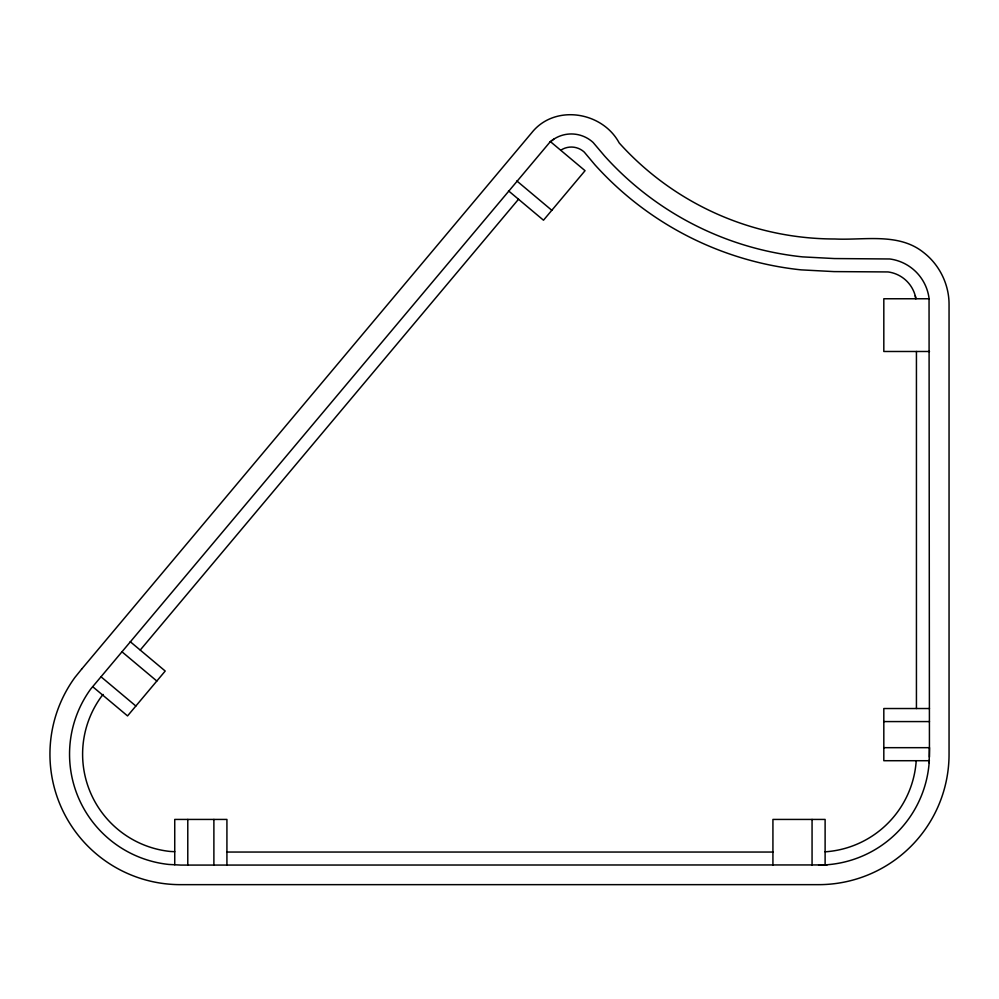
<?xml version="1.0" encoding="UTF-8"?>
<svg xmlns="http://www.w3.org/2000/svg" width="999" height="999" viewBox="0 0 999 999"><rect width="100%" height="100%" fill="white"/><g stroke="black" fill="none" stroke-linecap="round" stroke-linejoin="round"><path stroke-width="1.5" d="M929.145 762.899L929.482 747.677L883.815 747.677M929.445 757.092L929.045 298.264A45.617 45.617 0 0 0 889.772 258.978L834.377 258.554L802.509 256.88A309.852 309.852 0 0 1 604.632 156.056L593.094 142.445A32.168 32.168 0 0 0 549.974 142.07L90.722 689.023A110.864 110.864 0 0 0 168.819 864.447L180.919 865.084L824.425 864.934L825.112 864.884L825.112 819.43L772.926 819.43L772.926 865.084M916.208 760.714L916.133 761.875A97.852 97.852 0 0 1 826.26 851.735L825.112 851.81M103.109 694.455L101.286 696.703A97.802 97.802 0 0 0 170.192 851.46L174.738 851.697M518.518 199.238L140.222 650.074L130.232 641.683M549.974 142.07L553.733 139.198M560.726 150.275L560.889 150.15A19.081 19.081 0 0 1 584.24 152.073L594.917 164.798A322.927 322.927 0 0 0 801.136 269.867L834.04 271.603L888.061 271.94A32.542 32.542 0 0 1 915.871 298.564M929.332 760.002A110.889 110.889 0 0 1 818.593 865.084L827.284 864.747M929.082 298.763L883.815 298.763L883.815 351.486L929.482 351.486M929.482 708.528L883.815 708.528L883.815 760.714L929.282 760.714M883.815 721.578L929.482 721.578M226.923 852.047L772.926 852.047M550.486 141.683L585.052 170.692L543.493 220.205L508.516 190.859M516.833 180.944L551.81 210.302M140.397 650.224L165.21 671.041L127.547 715.921L92.645 686.65M121.841 651.685L156.818 681.031M100.874 676.673L135.852 706.018M915.259 295.791L915.846 298.763M916.433 351.486L916.433 708.528M812.062 819.43L812.062 865.084M226.923 865.084L226.923 819.43L174.738 819.43L174.738 864.759M213.886 819.43L213.886 865.084M187.787 819.43L187.787 865.084M81.581 669.218L74.863 677.509A130.457 130.457 0 0 0 180.407 884.652L818.593 884.652A130.457 130.457 0 0 0 949.05 754.195L949.05 304.208C949.038 284.216 939.385 264.648 923.526 252.46C898.501 232.367 864.16 240.447 834.902 238.986A290.259 290.259 0 0 1 619.193 142.944C602.272 111.426 554.507 103.846 531.655 132.842L81.581 669.218"/></g></svg>
